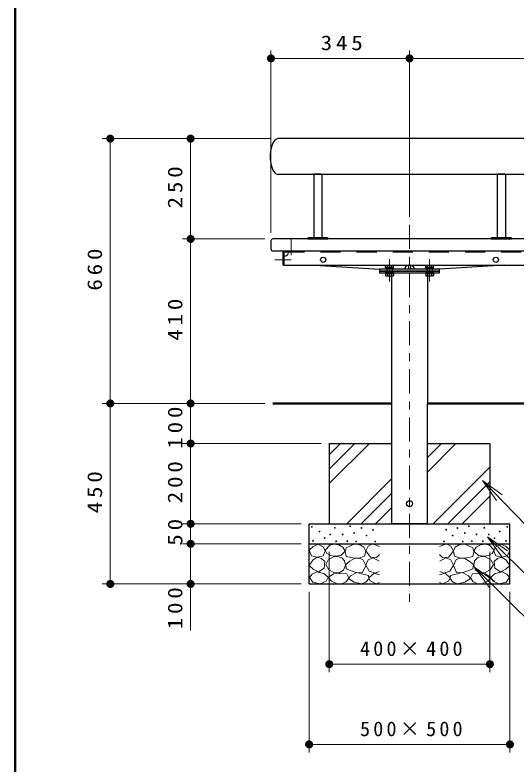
# Model space of a CAD drawing. Units: millimetres on the paper, scale 1:20. Extents: x -365 to 0, y 0 to 257.
# Drawn here: x -365 to -302.5, y 63 to 156.5 of the extents above; entities that cross this region are included whole.
import ezdxf

# ---------------------------------------------------------------- set-up
doc = ezdxf.new("R2010")
doc.units = ezdxf.units.MM
doc.linetypes.add('USER1', pattern=[4.5, 2.5, -2])
doc.linetypes.add('USER2', pattern=[6, 3, -1, 1, -1])
doc.layers.add('1_20', color=7, linetype='Continuous', lineweight=25)
doc.layers.add('LY_3', color=7, linetype='Continuous', lineweight=13)
doc.styles.add('ＭＳ ゴシック', font='')
doc.styles.get('ＭＳ ゴシック').set_extended_font_data('MS Gothic')

# ---------------------------------------------------------------- blocks, each defined once
blk = doc.blocks.new('filled_dot')
at = {"color": 0, "linetype": 'Continuous', "lineweight": -2, "const_width": 1.25}
blk.add_lwpolyline([(-0.625, 0, 1), (0.625, 0, 1)], format="xyb", close=True, dxfattribs=at)

msp = doc.modelspace()

# ---------------------------------------------------------------- linework, layer by layer
at = {"layer": '1_20', "lineweight": 13}
for p, q in [((-333.139, 129.322), (-333.139, 152.072)), ((-315.889, 131.324), (-315.889, 152.072)), ((-333.139, 151.072), (-315.889, 151.072)), ((-315.889, 151.072), (-280.889, 151.072)), ((-333.232, 141.072), (-354.139, 141.072)), ((-353.139, 108.072), (-353.139, 141.072)), ((-333.232, 141.072), (-344.139, 141.072)), ((-343.139, 128.572), (-343.139, 141.072)), ((-333.889, 128.572), (-344.139, 128.572)), ((-343.139, 108.072), (-343.139, 128.572)), ((-333.889, 108.072), (-354.139, 108.072)), ((-353.139, 85.572), (-353.139, 108.072)), ((-333.889, 108.072), (-344.139, 108.072)), ((-343.139, 103.072), (-343.139, 108.072)), ((-326.889, 103.072), (-344.139, 103.072)), ((-343.139, 93.072), (-343.139, 103.072)), ((-325.889, 101.664), (-324.481, 103.072)), ((-325.889, 99.868), (-322.685, 103.072)), ((-325.889, 98.072), (-320.889, 103.072)), ((-313.661, 101.319), (-311.908, 103.072)), ((-313.661, 99.523), (-310.112, 103.072)), ((-312.928, 93.072), (-305.889, 100.111)), ((-323.704, 93.072), (-318.116, 98.66)), ((-311.132, 93.072), (-305.889, 98.315)), ((-306.809, 98.481), (-304.72, 96.328)), ((-306.809, 98.481), (-304.361, 96.676)), ((-305.079, 95.98), (-306.809, 98.481)), ((-321.908, 93.072), (-318.116, 96.864)), ((-309.336, 93.072), (-305.889, 96.519)), ((-320.112, 93.072), (-318.116, 95.068)), ((-329.389, 93.072), (-344.139, 93.072)), ((-343.139, 90.572), (-343.139, 93.072)), ((-328.389, 93.072), (-328.389, 85.572)), ((-303.389, 93.072), (-303.389, 85.572)), ((-306.174, 91.427), (-304.032, 89.326)), ((-306.174, 91.427), (-303.682, 89.683)), ((-304.382, 88.969), (-306.174, 91.427)), ((-329.389, 90.572), (-344.139, 90.572)), ((-343.139, 79.778), (-343.139, 90.572)), ((-325.889, 89.572), (-325.889, 74.572)), ((-305.889, 89.572), (-305.889, 74.572)), ((-307.762, 87.614), (-305.626, 85.507)), ((-307.762, 87.614), (-305.275, 85.863)), ((-305.977, 85.151), (-307.762, 87.614)), ((-329.389, 85.572), (-354.139, 85.572)), ((-328.389, 84.572), (-328.389, 64.572)), ((-303.389, 84.572), (-303.389, 64.572)), ((-305.889, 75.572), (-325.889, 75.572)), ((-303.389, 65.572), (-328.389, 65.572))]:
    msp.add_line(p, q, dxfattribs=at)
at = {"layer": '1_20'}
for p, q in [((-264.522, 141.072), (-332.232, 141.072)), ((-264.522, 136.617), (-332.232, 136.617)), ((-327.816, 136.572), (-327.716, 136.672)), ((-327.816, 136.572), (-327.816, 128.732)), ((-327.716, 136.672), (-326.916, 136.672)), ((-326.816, 136.572), (-326.916, 136.672)), ((-326.816, 136.572), (-326.816, 128.732)), ((-304.961, 136.572), (-304.861, 136.672)), ((-304.961, 136.572), (-304.961, 128.732)), ((-304.861, 136.672), (-304.061, 136.672)), ((-303.961, 136.572), (-304.061, 136.672)), ((-303.961, 136.572), (-303.961, 128.732)), ((-328.566, 128.682), (-328.516, 128.732)), ((-328.566, 128.682), (-328.566, 128.572)), ((-328.566, 128.572), (-326.066, 128.572)), ((-328.516, 128.732), (-326.116, 128.732)), ((-326.116, 128.732), (-326.066, 128.682)), ((-326.066, 128.682), (-326.066, 128.572)), ((-305.711, 128.682), (-305.661, 128.732)), ((-305.711, 128.682), (-305.711, 128.572)), ((-305.711, 128.572), (-303.211, 128.572)), ((-305.661, 128.732), (-303.261, 128.732)), ((-303.261, 128.732), (-303.211, 128.682)), ((-303.211, 128.682), (-303.211, 128.572)), ((-331.639, 125.322), (-331.639, 126.912)), ((-331.639, 125.322), (-331.479, 125.322)), ((-331.479, 125.322), (-300.299, 125.322)), ((-327.659, 125.322), (-319.639, 124.797)), ((-318.879, 124.997), (-318.879, 125.322)), ((-318.634, 124.997), (-318.634, 125.322)), ((-318.143, 124.997), (-318.143, 125.322)), ((-317.898, 124.997), (-317.898, 125.322)), ((-316.001, 125.322), (-316.001, 124.797)), ((-315.776, 125.322), (-315.776, 124.797)), ((-313.879, 124.997), (-313.879, 125.322)), ((-313.634, 124.997), (-313.634, 125.322)), ((-313.143, 124.997), (-313.143, 125.322)), ((-312.898, 124.997), (-312.898, 125.322)), ((-304.118, 125.322), (-312.139, 124.797)), ((-318.914, 124.872), (-318.914, 124.797)), ((-317.864, 124.872), (-318.914, 124.872)), ((-317.864, 124.797), (-318.914, 124.797)), ((-317.864, 124.347), (-318.914, 124.347)), ((-318.914, 124.347), (-318.914, 124.272)), ((-318.914, 124.347), (-317.864, 124.347)), ((-317.898, 124.997), (-318.879, 124.997)), ((-318.849, 124.997), (-317.929, 124.997)), ((-318.849, 124.997), (-318.849, 124.872)), ((-318.849, 124.872), (-317.929, 124.872)), ((-318.714, 124.797), (-318.714, 124.572)), ((-318.714, 124.572), (-318.714, 124.347)), ((-318.389, 124.997), (-318.422, 124.872)), ((-318.355, 124.997), (-318.389, 124.872)), ((-318.116, 124.347), (-318.116, 108.072)), ((-318.064, 124.797), (-318.064, 124.572)), ((-318.064, 124.572), (-318.064, 124.347)), ((-317.929, 124.997), (-317.929, 124.872)), ((-317.864, 124.797), (-317.864, 124.872)), ((-317.864, 124.272), (-317.864, 124.347)), ((-313.914, 124.872), (-313.914, 124.797)), ((-312.864, 124.872), (-313.914, 124.872)), ((-312.864, 124.797), (-313.914, 124.797)), ((-312.864, 124.347), (-313.914, 124.347)), ((-313.914, 124.347), (-313.914, 124.272)), ((-313.914, 124.347), (-312.864, 124.347)), ((-312.898, 124.997), (-313.879, 124.997)), ((-313.849, 124.997), (-312.929, 124.997)), ((-313.849, 124.997), (-313.849, 124.872)), ((-313.849, 124.872), (-312.929, 124.872)), ((-313.714, 124.797), (-313.714, 124.572)), ((-313.714, 124.572), (-313.714, 124.347)), ((-313.661, 124.347), (-313.661, 108.072)), ((-313.389, 124.997), (-313.422, 124.872)), ((-313.355, 124.997), (-313.389, 124.872)), ((-313.064, 124.797), (-313.064, 124.572)), ((-313.064, 124.572), (-313.064, 124.347)), ((-312.929, 124.997), (-312.929, 124.872)), ((-312.864, 124.797), (-312.864, 124.872)), ((-312.864, 124.272), (-312.864, 124.347)), ((-318.914, 124.272), (-317.864, 124.272)), ((-318.879, 124.272), (-318.879, 123.997)), ((-318.879, 123.997), (-318.801, 123.952)), ((-317.976, 123.952), (-318.801, 123.952)), ((-318.634, 124.272), (-318.634, 123.997)), ((-318.143, 124.272), (-318.143, 123.997)), ((-317.898, 123.997), (-317.976, 123.952)), ((-317.898, 124.272), (-317.898, 123.997)), ((-313.914, 124.272), (-312.864, 124.272)), ((-313.879, 124.272), (-313.879, 123.997)), ((-313.879, 123.997), (-313.801, 123.952)), ((-312.976, 123.952), (-313.801, 123.952)), ((-313.634, 124.272), (-313.634, 123.997)), ((-313.143, 124.272), (-313.143, 123.997)), ((-312.898, 123.997), (-312.976, 123.952)), ((-312.898, 124.272), (-312.898, 123.997)), ((-318.116, 108.072), (-318.116, 93.072)), ((-313.661, 93.072), (-313.661, 108.072)), ((-328.389, 85.572), (-328.389, 93.072)), ((-313.661, 93.072), (-318.116, 93.072)), ((-303.389, 85.572), (-303.389, 93.072))]:
    msp.add_line(p, q, dxfattribs=at)
at = {"layer": '1_20', "linetype": 'USER2', "lineweight": 13}
for p, q in [((-315.889, 130.324), (-315.889, 83.15)), ((-330.639, 128.572), (-330.639, 126.54)), ((-332.647, 125.972), (-330.639, 125.972)), ((-318.389, 126.048), (-318.389, 123.26)), ((-313.389, 126.048), (-313.389, 123.26))]:
    msp.add_line(p, q, dxfattribs=at)
at = {"layer": '1_20', "color": 40}
for p, q in [((-333.139, 128.322), (-333.139, 127.322)), ((-298.889, 128.572), (-332.889, 128.572)), ((-332.889, 127.072), (-298.889, 127.072))]:
    msp.add_line(p, q, dxfattribs=at)
at = {"layer": '1_20', "linetype": 'USER1', "lineweight": 13}
for p, q in [((-331.479, 126.297), (-331.639, 126.297)), ((-329.639, 127.072), (-331.479, 127.072)), ((-331.479, 126.912), (-300.299, 126.912)), ((-331.479, 125.322), (-331.479, 126.912)), ((-330.801, 126.912), (-330.801, 127.072)), ((-330.476, 126.912), (-330.476, 127.072)), ((-329.639, 126.912), (-329.639, 127.072)), ((-331.479, 125.647), (-331.639, 125.647))]:
    msp.add_line(p, q, dxfattribs=at)
at = {"layer": '1_20', "lineweight": 50}
for p, q in [((-318.116, 108.072), (-332.889, 108.072)), ((-193.639, 108.072), (-313.661, 108.072))]:
    msp.add_line(p, q, dxfattribs=at)
at = {"layer": '1_20', "color": 4}
for p, q in [((-325.889, 103.072), (-325.889, 93.072)), ((-325.889, 103.072), (-318.116, 103.072)), ((-313.661, 103.072), (-305.889, 103.072)), ((-305.889, 103.072), (-305.889, 93.072)), ((-328.389, 93.072), (-303.389, 93.072)), ((-328.389, 90.572), (-303.389, 90.572)), ((-328.389, 85.572), (-303.389, 85.572))]:
    msp.add_line(p, q, dxfattribs=at)
at = {"layer": '1_20'}
msp.add_lwpolyline([(-332.232, 141.072), (-332.376, 141.049), (-332.517, 140.981), (-332.652, 140.87), (-332.779, 140.718), (-332.894, 140.528), (-332.996, 140.303), (-333.083, 140.048), (-333.152, 139.77), (-333.203, 139.472), (-333.233, 139.161), (-333.243, 138.844), (-333.233, 138.527), (-333.203, 138.217), (-333.152, 137.919), (-333.083, 137.64), (-332.996, 137.385), (-332.894, 137.161), (-332.779, 136.97), (-332.652, 136.818), (-332.517, 136.707), (-332.376, 136.639), (-332.232, 136.617)], dxfattribs=at)
for points in [[(-312.139, 124.572), (-312.139, 124.797), (-319.639, 124.797), (-319.639, 124.572)], [(-312.139, 124.347), (-312.139, 124.572), (-319.639, 124.572), (-319.639, 124.347)]]:
    msp.add_lwpolyline(points, close=True, dxfattribs=at)
at = {"layer": '1_20', "lineweight": 13}
for points in [[(-306.809, 98.481), (-299.994, 91.459), (-281.882, 91.459)], [(-306.174, 91.427), (-300.141, 85.508), (-276.141, 85.508)], [(-319.639, 90.237), (-320.494, 90.553), (-321.033, 90.284), (-321.35, 89.682), (-320.763, 88.922), (-319.987, 88.858), (-319.639, 89.254)], [(-312.139, 90.237), (-311.283, 90.553), (-310.744, 90.284), (-310.428, 89.682), (-311.014, 88.922), (-311.79, 88.858), (-312.139, 89.254)], [(-319.654, 88.431), (-320.415, 88.827), (-321.049, 88.573), (-321.35, 87.924), (-320.906, 87.147), (-320.146, 86.91), (-319.654, 87.116)], [(-312.123, 88.431), (-311.362, 88.827), (-310.729, 88.573), (-310.428, 87.924), (-310.871, 87.147), (-311.632, 86.91), (-312.123, 87.116)], [(-307.762, 87.614), (-300.082, 80.039), (-294.082, 80.039)], [(-319.639, 86.704), (-320.304, 86.91), (-320.953, 86.355), (-320.779, 85.959), (-320.05, 85.595), (-319.639, 85.753)], [(-312.139, 86.704), (-311.473, 86.91), (-310.824, 86.355), (-310.998, 85.959), (-311.727, 85.595), (-312.139, 85.753)]]:
    msp.add_lwpolyline(points, dxfattribs=at)
for points in [[(-327.266, 90.542), (-327.9, 90.241), (-328.375, 89.766), (-328.074, 89.068), (-327.345, 88.926), (-326.648, 89.084), (-326.395, 89.67), (-326.585, 90.177)], [(-325.295, 90.546), (-325.822, 90.411), (-326.403, 89.776), (-326.173, 89.357), (-325.716, 89.12), (-325.2, 89.046), (-324.457, 89.114), (-323.889, 89.654), (-324.173, 90.154), (-324.707, 90.465)], [(-322.704, 90.557), (-323.241, 90.333), (-323.787, 90.064), (-323.903, 89.563), (-323.769, 88.999), (-322.946, 88.838), (-322.221, 88.793), (-321.496, 89.053), (-321.344, 89.662), (-321.576, 90.172), (-321.979, 90.396)], [(-309.073, 90.557), (-308.536, 90.333), (-307.99, 90.064), (-307.874, 89.563), (-308.008, 88.999), (-308.832, 88.838), (-309.556, 88.793), (-310.281, 89.053), (-310.434, 89.662), (-310.201, 90.172), (-309.798, 90.396)], [(-306.482, 90.546), (-305.955, 90.411), (-305.374, 89.776), (-305.604, 89.357), (-306.061, 89.12), (-306.577, 89.046), (-307.32, 89.114), (-307.888, 89.654), (-307.604, 90.154), (-307.071, 90.465)], [(-304.511, 90.542), (-303.877, 90.241), (-303.402, 89.766), (-303.703, 89.068), (-304.432, 88.926), (-305.129, 89.084), (-305.382, 89.67), (-305.192, 90.177)], [(-327.393, 88.894), (-327.932, 88.546), (-328.375, 87.864), (-327.868, 87.405), (-327.203, 87.088), (-326.506, 87.532), (-326.426, 88.371), (-326.834, 88.734)], [(-325.93, 87.33), (-325.309, 86.985), (-324.633, 86.938), (-324.119, 87.299), (-323.876, 87.897), (-323.988, 88.435), (-324.335, 88.843), (-324.801, 89.008), (-325.335, 88.952), (-326.025, 88.583), (-326.322, 88.006)], [(-305.847, 87.33), (-306.468, 86.985), (-307.144, 86.938), (-307.658, 87.299), (-307.901, 87.897), (-307.79, 88.435), (-307.442, 88.843), (-306.976, 89.008), (-306.442, 88.952), (-305.752, 88.583), (-305.455, 88.006)], [(-304.384, 88.894), (-303.846, 88.546), (-303.402, 87.864), (-303.909, 87.405), (-304.574, 87.088), (-305.271, 87.532), (-305.351, 88.371), (-304.943, 88.734)], [(-322.754, 88.726), (-323.308, 88.429), (-323.835, 88.01), (-323.781, 87.456), (-323.038, 87.185), (-322.403, 86.969), (-321.754, 86.996), (-321.349, 87.861), (-321.7, 88.618), (-322.204, 88.782)], [(-309.023, 88.726), (-308.469, 88.429), (-307.942, 88.01), (-307.996, 87.456), (-308.739, 87.185), (-309.374, 86.969), (-310.023, 86.996), (-310.428, 87.861), (-310.077, 88.618), (-309.574, 88.782)], [(-327.434, 87.098), (-328.003, 86.778), (-328.34, 86.356), (-327.937, 85.79), (-326.994, 85.587), (-326.278, 85.906), (-326.005, 86.411), (-326.544, 86.866)], [(-322.463, 86.982), (-323.234, 86.563), (-323.477, 86.266), (-322.788, 85.779), (-321.842, 85.59), (-321.312, 85.774), (-320.963, 86.198), (-320.99, 86.617), (-321.855, 86.847)], [(-309.314, 86.982), (-308.543, 86.563), (-308.3, 86.266), (-308.989, 85.779), (-309.935, 85.59), (-310.465, 85.774), (-310.814, 86.198), (-310.787, 86.617), (-309.922, 86.847)], [(-304.343, 87.098), (-303.775, 86.778), (-303.437, 86.356), (-303.84, 85.79), (-304.783, 85.587), (-305.499, 85.906), (-305.772, 86.411), (-305.233, 86.866)], [(-324.579, 86.89), (-325.363, 86.85), (-326.025, 86.377), (-325.592, 85.917), (-324.903, 85.606), (-324.338, 85.598), (-323.795, 85.823), (-323.457, 86.35), (-323.714, 86.836)], [(-307.198, 86.89), (-306.415, 86.85), (-305.752, 86.377), (-306.185, 85.917), (-306.874, 85.606), (-307.439, 85.598), (-307.982, 85.823), (-308.32, 86.35), (-308.063, 86.836)]]:
    msp.add_lwpolyline(points, close=True, dxfattribs=at)
at = {"layer": '1_20'}
for centre, radius in [((-326.639, 125.972), 0.325), ((-305.139, 125.972), 0.325), ((-315.889, 95.572), 0.375)]:
    msp.add_circle(centre, radius, dxfattribs=at)
at = {"layer": '1_20', "lineweight": 13}
for centre in [(-328.058, 92.681), (-325.191, 92.57), (-323.268, 92.776), (-321.862, 92.547), (-309.915, 92.547), (-308.509, 92.776), (-306.586, 92.57), (-303.719, 92.681), (-327.108, 92.11), (-325.761, 91.746), (-324.214, 91.749), (-322.768, 91.925), (-321.254, 91.614), (-320.443, 92.33), (-311.334, 92.33), (-310.523, 91.614), (-309.009, 91.925), (-307.563, 91.749), (-306.016, 91.746), (-304.669, 92.11), (-327.9, 90.938), (-326.458, 91.271), (-325.017, 90.89), (-323.633, 90.898), (-322.524, 90.871), (-320.173, 90.871), (-311.604, 90.871), (-309.253, 90.871), (-308.145, 90.898), (-306.761, 90.89), (-305.319, 91.271), (-303.877, 90.938)]:
    msp.add_circle(centre, 0.05, dxfattribs=at)
at = {"layer": '1_20', "color": 40}
for centre, start, end in [((-332.889, 128.322), 90, 180), ((-332.889, 127.322), 180, 270)]:
    msp.add_arc(centre, 0.25, start, end, dxfattribs=at)
at = {"layer": '1_20'}
for centre, radius, start, end in [((-331.479, 126.912), 0.16, 90, 180), ((-316.001, 124.797), 0.5, 90, 180), ((-315.776, 124.797), 0.5, 0, 90), ((-318.757, 124.209), 0.245, 240.00001, 299.99999), ((-318.389, 124.641), 0.689, 249.136, 290.864), ((-318.021, 124.209), 0.245, 240.00001, 299.99999), ((-313.757, 124.209), 0.245, 240.00001, 299.99999), ((-313.389, 124.641), 0.689, 249.136, 290.864), ((-313.021, 124.209), 0.245, 240.00001, 299.99999)]:
    msp.add_arc(centre, radius, start, end, dxfattribs=at)
at = {"layer": '1_20', "linetype": 'USER1', "lineweight": 13}
msp.add_arc((-331.479, 126.912), 0.5, 270, 0, dxfattribs=at)
at = {"layer": 'LY_3', "lineweight": 50}
msp.add_line((-365, 257), (-365, 0), dxfattribs=at)

# ---------------------------------------------------------------- block references
at = {"layer": '1_20', "lineweight": 13, "xscale": 0.4, "yscale": 0.4}
for p in [(-333.139, 151.072), (-315.889, 151.072), (-325.889, 75.572), (-328.389, 65.572)]:
    msp.add_blockref('filled_dot', p, dxfattribs=at)
for p, rotation in [((-315.889, 151.072), 180), ((-353.139, 141.072), 270), ((-343.139, 141.072), 270), ((-343.139, 128.572), 270), ((-343.139, 128.572), 90), ((-353.139, 108.072), 270), ((-353.139, 108.072), 90), ((-343.139, 108.072), 270), ((-343.139, 108.072), 90), ((-343.139, 103.072), 270), ((-343.139, 103.072), 90), ((-343.139, 93.072), 270), ((-343.139, 93.072), 90), ((-343.139, 90.572), 270), ((-343.139, 90.572), 90), ((-353.139, 85.572), 90), ((-343.139, 85.572), 90), ((-305.889, 75.572), 180), ((-303.389, 65.572), 180)]:
    msp.add_blockref('filled_dot', p, dxfattribs=dict(at, rotation=rotation))

# ---------------------------------------------------------------- texts
at = {"layer": '1_20', "char_height": 1.833, "attachment_point": 8, "style": 'ＭＳ ゴシック'}
for s, insert in [('\\T1.33;\\W1.15;345', (-324.097, 152.072)), ('\\T1.32;400×400', (-315.468, 76.572)), ('\\T1.32;500×500', (-315.468, 66.572))]:
    msp.add_mtext(s, dxfattribs=dict(at, insert=insert))
at = {"layer": '1_20', "char_height": 1.833, "attachment_point": 8, "rotation": 90, "style": 'ＭＳ ゴシック'}
for s, insert in [('\\T1.33;\\W1.15;250', (-344.139, 135.237)), ('\\T1.33;\\W1.15;660', (-354.139, 124.987)), ('\\T1.33;\\W1.15;410', (-344.139, 118.743)), ('\\T1.33;\\W1.15;100', (-344.139, 105.291)), ('\\T1.33;\\W1.15;200', (-344.139, 98.488)), ('\\T1.33;\\W1.15;450', (-354.139, 97.237)), ('\\T1.34;\\W1.15;50', (-344.139, 92.249)), ('\\T1.33;\\W1.15;100', (-344.139, 82.778))]:
    msp.add_mtext(s, dxfattribs=dict(at, insert=insert))

doc.saveas('drawing.dxf')
